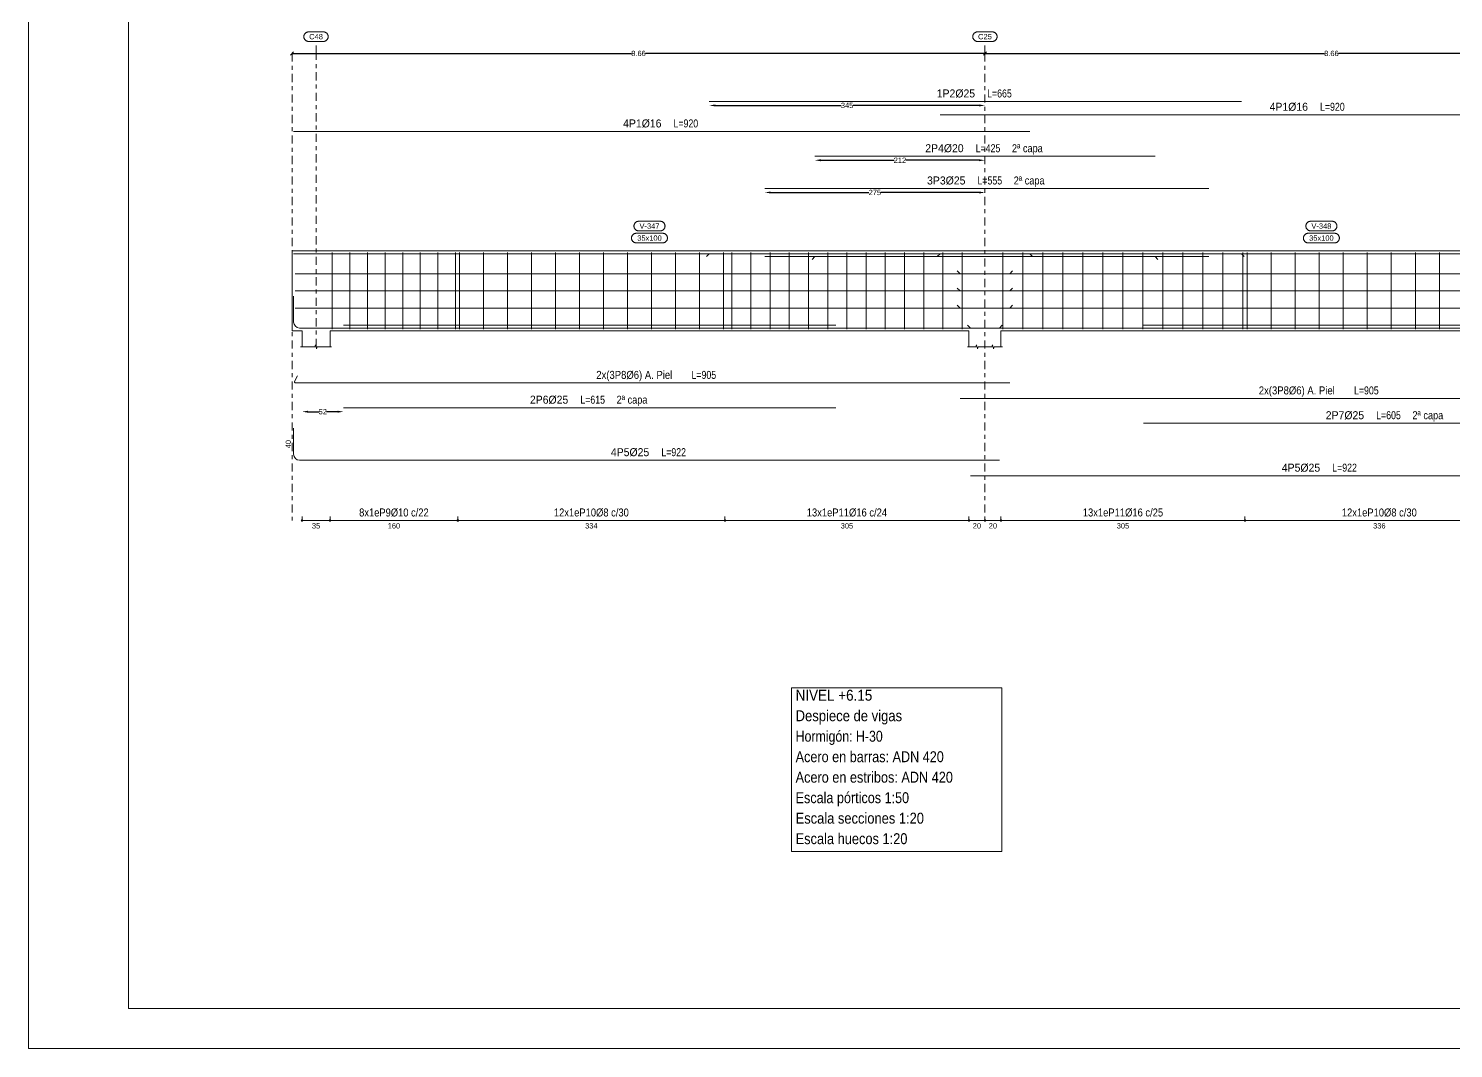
# Model space of a CAD drawing. Header units: millimetres. Extents: x 3 to 479, y -191 to 120.
# Drawn here: x 169.14 to 204.76, y -31.85 to -6.35 of the extents above; entities that cross this region are included whole.
import ezdxf
from ezdxf.enums import TextEntityAlignment as Align

# ---------------------------------------------------------------- set-up
doc = ezdxf.new("R2010")
doc.units = ezdxf.units.MM
doc.linetypes.add('CYPE_RAYAPUNTO', pattern=[0.4125, 0.2025, -0.105, 0, -0.105])
for name, color, linetype, lineweight in [('ALZ_ARM_LONG_ARM_TEXTOS', 3, 'Continuous', 9), ('ALZ_ARM_LONG_TXT_IND_CAPA_ARM_LONG', 3, 'Continuous', 9), ('ALZ_ARM_LONG_TXT_LONG', 3, 'Continuous', 9), ('ALZ_ARM_TRANS_TXT_EST', 3, 'Continuous', 9), ('ALZ_CONT_NUDOS', 122, 'Continuous', 9), ('ALZ_CONT_VIG_HORMIGON', 2, 'Continuous', 9), ('ALZ_COT_COT_ANCLAJES', 3, 'Continuous', 0), ('ALZ_COT_COT_ARM', 3, 'Continuous', 0), ('ALZ_COT_COT_EST', 3, 'Continuous', 0), ('ALZ_COT_COT_LIN_APOYOS', 2, 'CYPE_RAYAPUNTO', 0), ('ALZ_COT_LONGITUD_PROYECTADA', 122, 'Continuous', 0), ('ALZ_COT_TEXTOS_ESTRIBOS', 122, 'Continuous', 0), ('ALZ_REF_COT_LIN_AUX_COTA', 2, 'CYPE_RAYAPUNTO', 9), ('ALZ_REF_REF_NOMBRE', 3, 'Continuous', 9), ('ALZ_REF_REF_REFERENCIA', 3, 'Continuous', 9), ('ALZ_REF_TEXTO_REF_NOMBRE', 3, 'Continuous', 9), ('ALZ_REF_TEXTO_REF_REFERENCIA', 3, 'Continuous', 9), ('ARM_LONGITUDINAL_Ø16', 212, 'Continuous', 9), ('ARM_LONGITUDINAL_Ø20', 30, 'Continuous', 9), ('ARM_LONGITUDINAL_Ø25', 20, 'Continuous', 9), ('ARM_LONGITUDINAL_Ø6', 151, 'Continuous', 9), ('ARM_TRANSVERSAL_Ø10', 103, 'Continuous', 9), ('ARM_TRANSVERSAL_Ø16', 212, 'Continuous', 9), ('ARM_TRANSVERSAL_Ø8', 32, 'Continuous', 9), ('RECUAD_LIMITES', 2, 'Continuous', 0), ('RECUAD_MARCO', 1, 'Continuous', 20), ('TAB_COM_LINEAS', 1, 'Continuous', 9), ('TAB_COM_TEXTOS', 1, 'Continuous', 9)]:
    doc.layers.add(name, color=color, linetype=linetype, lineweight=lineweight)
doc.styles.add('CYPETXT_0.2_romans', font='arial.ttf', dxfattribs={"height": 0.133333})
doc.styles.add('CYPETXT_romans', font='arial.ttf', dxfattribs={"height": 0.2})
doc.dimstyles.new('cype_arrow', dxfattribs={"dimtxt": 0.18, "dimasz": 0.15, "dimexe": 0.05, "dimexo": 0.05, "dimgap": 0, "dimtad": 0, "dimdec": 4, "dimzin": 0, "dimdsep": 46, "dimtxsty": 'CYPETXT_0.2_romans', "dimcen": 0.09, "dimadec": 0, "dimazin": 0, "dimtfac": 1, "dimtdec": 4, "dimtofl": 0, "dimtmove": 2, "dimatfit": 3, "dimfxl": 1, "dimtolj": 1, "dimtzin": 0, "dimarcsym": 0})
doc.dimstyles.new('cype_oblique', dxfattribs={"dimtxt": 0.18, "dimasz": 0.18, "dimexe": 0.05, "dimexo": 0.05, "dimgap": 0, "dimtad": 0, "dimdec": 4, "dimzin": 0, "dimdsep": 46, "dimtxsty": 'CYPETXT_0.2_romans', "dimblk": 'OBLIQUE', "dimtsz": 0.04, "dimcen": 0.09, "dimadec": 0, "dimazin": 0, "dimtfac": 1, "dimtdec": 4, "dimtofl": 0, "dimtmove": 2, "dimatfit": 3, "dimfxl": 1, "dimtolj": 1, "dimtzin": 0, "dimarcsym": 0})

# ---------------------------------------------------------------- blocks, each defined once
blk = doc.blocks.new('*D978')
at = {"layer": 'ALZ_COT_LONGITUD_PROYECTADA', "color": 0, "lineweight": -2, "transparency": 16777216}
for p, q in [((175.685, -7.013), (175.765, -6.933)), ((175.725, -6.973), (184.211, -6.973)), ((193.045, -6.973), (184.558, -6.973)), ((193.005, -7.013), (193.085, -6.933))]:
    blk.add_line(p, q, dxfattribs=at)
at = {"layer": 'Defpoints', "color": 0, "transparency": 16777216}
for p in [(175.725, -6.973), (175.725, -6.973), (193.045, -6.973)]:
    blk.add_point(p, dxfattribs=at)
at = {"layer": 'ALZ_COT_LONGITUD_PROYECTADA', "color": 0, "transparency": 16777216, "insert": (184.385, -6.973), "char_height": 0.1333, "attachment_point": 5, "style": 'CYPETXT_0.2_romans'}
blk.add_mtext('\\A1;8.66', dxfattribs=at)
blk = doc.blocks.new('_OBLIQUE')
at = {"color": 0, "linetype": 'ByBlock', "lineweight": -2}
blk.add_line((-0.5, -0.5), (0.5, 0.5), dxfattribs=at)
blk = doc.blocks.new('*D979')
at = {"layer": 'ALZ_COT_LONGITUD_PROYECTADA', "color": 0, "lineweight": -2, "transparency": 16777216}
for p, q in [((193.005, -7.013), (193.085, -6.933)), ((193.045, -6.973), (201.531, -6.973)), ((210.365, -6.973), (201.878, -6.973)), ((210.325, -7.013), (210.405, -6.933))]:
    blk.add_line(p, q, dxfattribs=at)
at = {"layer": 'Defpoints', "color": 0, "transparency": 16777216}
for p in [(193.045, -6.973), (193.045, -6.973), (210.365, -6.973)]:
    blk.add_point(p, dxfattribs=at)
at = {"layer": 'ALZ_COT_LONGITUD_PROYECTADA', "color": 0, "transparency": 16777216, "insert": (201.705, -6.973), "char_height": 0.1333, "attachment_point": 5, "style": 'CYPETXT_0.2_romans'}
blk.add_mtext('\\A1;8.66', dxfattribs=at)
blk = doc.blocks.new('*D980')
at = {"layer": 'ALZ_COT_COT_ARM', "color": 0, "lineweight": -2, "transparency": 16777216}
for p, q in [((186.304, -8.273), (189.451, -8.273)), ((192.895, -8.273), (189.747, -8.273))]:
    blk.add_line(p, q, dxfattribs=at)
at = {"layer": 'ALZ_COT_COT_ARM', "color": 0, "transparency": 16777216}
for points in [[(186.304, -8.248), (186.304, -8.298), (186.154, -8.273)], [(192.895, -8.248), (192.895, -8.298), (193.045, -8.273)]]:
    blk.add_solid(points, dxfattribs=at)
at = {"layer": 'Defpoints', "color": 0, "transparency": 16777216}
for p in [(186.154, -8.273), (193.045, -8.273), (193.045, -8.273)]:
    blk.add_point(p, dxfattribs=at)
at = {"layer": 'ALZ_COT_COT_ARM', "color": 0, "transparency": 16777216, "insert": (189.599, -8.273), "char_height": 0.1333, "attachment_point": 5, "style": 'CYPETXT_0.2_romans'}
blk.add_mtext('\\A1;345', dxfattribs=at)
blk = doc.blocks.new('*D981')
at = {"layer": 'ALZ_COT_COT_ARM', "color": 0, "lineweight": -2, "transparency": 16777216}
for p, q in [((187.691, -10.449), (190.144, -10.449)), ((192.895, -10.449), (190.442, -10.449))]:
    blk.add_line(p, q, dxfattribs=at)
at = {"layer": 'ALZ_COT_COT_ARM', "color": 0, "transparency": 16777216}
for points in [[(187.691, -10.424), (187.691, -10.474), (187.541, -10.449)], [(192.895, -10.424), (192.895, -10.474), (193.045, -10.449)]]:
    blk.add_solid(points, dxfattribs=at)
at = {"layer": 'Defpoints', "color": 0, "transparency": 16777216}
for p in [(187.541, -10.449), (193.045, -10.449), (193.045, -10.449)]:
    blk.add_point(p, dxfattribs=at)
at = {"layer": 'ALZ_COT_COT_ARM', "color": 0, "transparency": 16777216, "insert": (190.293, -10.449), "char_height": 0.1333, "attachment_point": 5, "style": 'CYPETXT_0.2_romans'}
blk.add_mtext('\\A1;275', dxfattribs=at)
blk = doc.blocks.new('*D982')
at = {"layer": 'ALZ_COT_COT_ARM', "color": 0, "lineweight": -2, "transparency": 16777216}
for p, q in [((188.946, -9.643), (190.773, -9.643)), ((192.895, -9.643), (191.068, -9.643))]:
    blk.add_line(p, q, dxfattribs=at)
at = {"layer": 'ALZ_COT_COT_ARM', "color": 0, "transparency": 16777216}
for points in [[(188.946, -9.618), (188.946, -9.668), (188.796, -9.643)], [(192.895, -9.618), (192.895, -9.668), (193.045, -9.643)]]:
    blk.add_solid(points, dxfattribs=at)
at = {"layer": 'Defpoints', "color": 0, "transparency": 16777216}
for p in [(188.796, -9.643), (193.045, -9.643), (193.045, -9.643)]:
    blk.add_point(p, dxfattribs=at)
at = {"layer": 'ALZ_COT_COT_ARM', "color": 0, "transparency": 16777216, "insert": (190.92, -9.643), "char_height": 0.1333, "attachment_point": 5, "style": 'CYPETXT_0.2_romans'}
blk.add_mtext('\\A1;212', dxfattribs=at)
blk = doc.blocks.new('*D983')
at = {"layer": 'ALZ_COT_COT_ARM', "color": 0, "lineweight": -2, "transparency": 16777216}
for p, q in [((176.125, -15.929), (176.399, -15.929)), ((176.864, -15.929), (176.589, -15.929))]:
    blk.add_line(p, q, dxfattribs=at)
at = {"layer": 'ALZ_COT_COT_ARM', "color": 0, "transparency": 16777216}
for points in [[(176.125, -15.904), (176.125, -15.954), (175.975, -15.929)], [(176.864, -15.904), (176.864, -15.954), (177.014, -15.929)]]:
    blk.add_solid(points, dxfattribs=at)
at = {"layer": 'Defpoints', "color": 0, "transparency": 16777216}
for p in [(175.975, -15.929), (177.014, -15.929), (177.014, -15.929)]:
    blk.add_point(p, dxfattribs=at)
at = {"layer": 'ALZ_COT_COT_ARM', "color": 0, "transparency": 16777216, "insert": (176.494, -15.929), "char_height": 0.1333, "attachment_point": 5, "style": 'CYPETXT_0.2_romans'}
blk.add_mtext('\\A1;52', dxfattribs=at)

msp = doc.modelspace()

# ---------------------------------------------------------------- linework, layer by layer
at = {"layer": 'ALZ_CONT_NUDOS'}
for p, q in [((175.97451, -13.90867), (175.97451, -14.30867)), ((176.67451, -13.90867), (176.67451, -14.30867)), ((192.64451, -13.90867), (192.64451, -14.30867)), ((193.44451, -13.90867), (193.44451, -14.30867))]:
    msp.add_line(p, q, dxfattribs=at)
for points in [[(176.67451, -11.90867), (175.97451, -11.90867), (175.72451, -11.90867), (175.72451, -13.90867), (175.97451, -13.90867)], [(192.64451, -11.90867), (193.44451, -11.90867)], [(175.93451, -14.30867), (176.29451, -14.30867), (176.30951, -14.25867), (176.33951, -14.35867), (176.35451, -14.30867), (176.71451, -14.30867)], [(192.60451, -14.30867), (192.81451, -14.30867), (192.82951, -14.25867), (192.85951, -14.35867), (192.87451, -14.30867), (193.08451, -14.30867)], [(193.00451, -14.30867), (193.21451, -14.30867), (193.22951, -14.25867), (193.25951, -14.35867), (193.27451, -14.30867), (193.48451, -14.30867)]]:
    msp.add_lwpolyline(points, dxfattribs=at)
at = {"layer": 'ALZ_CONT_VIG_HORMIGON'}
for p, q in [((176.67451, -11.90867), (192.64451, -11.90867)), ((193.44451, -11.90867), (209.46451, -11.90867)), ((176.67451, -13.90867), (192.64451, -13.90867)), ((193.44451, -13.90867), (209.46451, -13.90867))]:
    msp.add_line(p, q, dxfattribs=at)
at = {"layer": 'ALZ_COT_COT_EST'}
for p, q in [((175.97451, -18.64837), (175.97451, -18.54837)), ((176.67451, -18.64837), (176.67451, -18.54837)), ((179.86851, -18.64837), (179.86851, -18.54837)), ((186.54451, -18.64837), (186.54451, -18.54837)), ((192.64451, -18.64837), (192.64451, -18.54837)), ((193.04451, -18.64837), (193.04451, -18.54837)), ((193.44451, -18.64837), (193.44451, -18.54837)), ((199.54451, -18.64837), (199.54451, -18.54837))]:
    msp.add_line(p, q, dxfattribs=at)
for points in [[(175.97451, -18.64837), (176.67451, -18.64837), (176.67451, -18.54837)], [(176.67451, -18.64837), (179.86851, -18.64837), (179.86851, -18.54837)], [(179.86851, -18.64837), (186.54451, -18.64837), (186.54451, -18.54837)], [(186.54451, -18.64837), (192.64451, -18.64837), (192.64451, -18.54837)], [(192.64451, -18.64837), (193.04451, -18.64837), (193.04451, -18.54837)], [(193.04451, -18.64837), (193.44451, -18.64837), (193.44451, -18.54837)], [(193.44451, -18.64837), (199.54451, -18.64837), (199.54451, -18.54837)], [(199.54451, -18.64837), (206.26051, -18.64837), (206.26051, -18.54837)]]:
    msp.add_lwpolyline(points, dxfattribs=at)
for centre in [(175.97451, -18.64837), (176.67451, -18.64837), (176.67451, -18.64837), (179.86851, -18.64837), (179.86851, -18.64837), (186.54451, -18.64837), (186.54451, -18.64837), (192.64451, -18.64837), (192.64451, -18.64837), (193.04451, -18.64837), (193.04451, -18.64837), (193.44451, -18.64837), (193.44451, -18.64837), (199.54451, -18.64837), (199.54451, -18.64837)]:
    msp.add_circle(centre, 0.02, dxfattribs=at)
at = {"layer": 'ALZ_COT_COT_LIN_APOYOS'}
for p, q in [((175.72451, -6.97302), (175.72451, -18.64837)), ((193.04451, -6.97302), (193.04451, -18.64837))]:
    msp.add_line(p, q, dxfattribs=at)
at = {"layer": 'ALZ_REF_COT_LIN_AUX_COTA'}
for p, q in [((176.32451, -6.97302), (176.32451, -6.67302)), ((193.04451, -6.97302), (193.04451, -6.67302)), ((176.32451, -14.30867), (176.32451, -6.97302))]:
    msp.add_line(p, q, dxfattribs=at)
at = {"layer": 'ALZ_REF_REF_NOMBRE'}
for points in [[(184.92751, -11.16867), (184.93552, -11.16894), (184.9435, -11.16974), (184.95141, -11.17108), (184.95921, -11.17294), (184.96687, -11.17531), (184.97435, -11.17819), (184.98163, -11.18157), (184.98866, -11.18542), (184.99542, -11.18974), (185.00188, -11.1945), (185.008, -11.19967), (185.01376, -11.20525), (185.01914, -11.2112), (185.02411, -11.21749), (185.02865, -11.2241), (185.03274, -11.231), (185.03636, -11.23816), (185.03949, -11.24554), (185.04212, -11.25312), (185.04424, -11.26085), (185.04583, -11.26871), (185.0469, -11.27666), (185.04744, -11.28466), (185.04744, -11.29268), (185.0469, -11.30068), (185.04583, -11.30863), (185.04424, -11.31649), (185.04212, -11.32423), (185.03949, -11.3318), (185.03636, -11.33919), (185.03274, -11.34634), (185.02865, -11.35324), (185.02411, -11.35985), (185.01914, -11.36615), (185.01376, -11.3721), (185.008, -11.37767), (185.00188, -11.38285), (184.99542, -11.38761), (184.98866, -11.39192), (184.98163, -11.39578), (184.97435, -11.39915), (184.96687, -11.40203), (184.95921, -11.40441), (184.95141, -11.40627), (184.9435, -11.4076), (184.93552, -11.4084), (184.92751, -11.40867), (184.39151, -11.40867), (184.38349, -11.4084), (184.37551, -11.4076), (184.3676, -11.40627), (184.3598, -11.40441), (184.35214, -11.40203), (184.34466, -11.39915), (184.33738, -11.39578), (184.33035, -11.39192), (184.32359, -11.38761), (184.31714, -11.38285), (184.31101, -11.37767), (184.30525, -11.3721), (184.29987, -11.36615), (184.2949, -11.35985), (184.29036, -11.35324), (184.28627, -11.34634), (184.28265, -11.33919), (184.27952, -11.3318), (184.27689, -11.32423), (184.27477, -11.31649), (184.27318, -11.30863), (184.27211, -11.30068), (184.27157, -11.29268), (184.27157, -11.28466), (184.27211, -11.27666), (184.27318, -11.26871), (184.27477, -11.26085), (184.27689, -11.25312), (184.27952, -11.24554), (184.28265, -11.23816), (184.28627, -11.231), (184.29036, -11.2241), (184.2949, -11.21749), (184.29987, -11.2112), (184.30525, -11.20525), (184.31101, -11.19967), (184.31714, -11.1945), (184.32359, -11.18974), (184.33035, -11.18542), (184.33738, -11.18157), (184.34466, -11.17819), (184.35214, -11.17531), (184.3598, -11.17294), (184.3676, -11.17108), (184.37551, -11.16974), (184.38349, -11.16894), (184.39151, -11.16867), (184.92751, -11.16867)], [(201.72251, -11.16867), (201.73052, -11.16894), (201.7385, -11.16974), (201.74641, -11.17108), (201.75421, -11.17294), (201.76187, -11.17531), (201.76935, -11.17819), (201.77663, -11.18157), (201.78366, -11.18542), (201.79042, -11.18974), (201.79688, -11.1945), (201.803, -11.19967), (201.80876, -11.20525), (201.81414, -11.2112), (201.81911, -11.21749), (201.82365, -11.2241), (201.82774, -11.231), (201.83136, -11.23816), (201.83449, -11.24554), (201.83712, -11.25312), (201.83924, -11.26085), (201.84083, -11.26871), (201.8419, -11.27666), (201.84244, -11.28466), (201.84244, -11.29268), (201.8419, -11.30068), (201.84083, -11.30863), (201.83924, -11.31649), (201.83712, -11.32423), (201.83449, -11.3318), (201.83136, -11.33919), (201.82774, -11.34634), (201.82365, -11.35324), (201.81911, -11.35985), (201.81414, -11.36615), (201.80876, -11.3721), (201.803, -11.37767), (201.79688, -11.38285), (201.79042, -11.38761), (201.78366, -11.39192), (201.77663, -11.39578), (201.76935, -11.39915), (201.76187, -11.40203), (201.75421, -11.40441), (201.74641, -11.40627), (201.7385, -11.4076), (201.73052, -11.4084), (201.72251, -11.40867), (201.18651, -11.40867), (201.17849, -11.4084), (201.17051, -11.4076), (201.1626, -11.40627), (201.1548, -11.40441), (201.14714, -11.40203), (201.13966, -11.39915), (201.13238, -11.39578), (201.12535, -11.39192), (201.11859, -11.38761), (201.11214, -11.38285), (201.10601, -11.37767), (201.10025, -11.3721), (201.09487, -11.36615), (201.0899, -11.35985), (201.08536, -11.35324), (201.08127, -11.34634), (201.07765, -11.33919), (201.07452, -11.3318), (201.07189, -11.32423), (201.06977, -11.31649), (201.06818, -11.30863), (201.06711, -11.30068), (201.06657, -11.29268), (201.06657, -11.28466), (201.06711, -11.27666), (201.06818, -11.26871), (201.06977, -11.26085), (201.07189, -11.25312), (201.07452, -11.24554), (201.07765, -11.23816), (201.08127, -11.231), (201.08536, -11.2241), (201.0899, -11.21749), (201.09487, -11.2112), (201.10025, -11.20525), (201.10601, -11.19967), (201.11214, -11.1945), (201.11859, -11.18974), (201.12535, -11.18542), (201.13238, -11.18157), (201.13966, -11.17819), (201.14714, -11.17531), (201.1548, -11.17294), (201.1626, -11.17108), (201.17051, -11.16974), (201.17849, -11.16894), (201.18651, -11.16867), (201.72251, -11.16867)], [(184.98851, -11.46867), (184.99652, -11.46894), (185.0045, -11.46974), (185.01241, -11.47108), (185.02021, -11.47294), (185.02787, -11.47531), (185.03535, -11.47819), (185.04263, -11.48157), (185.04966, -11.48542), (185.05642, -11.48974), (185.06288, -11.4945), (185.069, -11.49967), (185.07476, -11.50525), (185.08014, -11.5112), (185.08511, -11.51749), (185.08965, -11.5241), (185.09374, -11.531), (185.09736, -11.53816), (185.10049, -11.54554), (185.10312, -11.55312), (185.10524, -11.56085), (185.10683, -11.56871), (185.1079, -11.57666), (185.10844, -11.58466), (185.10844, -11.59268), (185.1079, -11.60068), (185.10683, -11.60863), (185.10524, -11.61649), (185.10312, -11.62423), (185.10049, -11.6318), (185.09736, -11.63919), (185.09374, -11.64634), (185.08965, -11.65324), (185.08511, -11.65985), (185.08014, -11.66615), (185.07476, -11.6721), (185.069, -11.67767), (185.06288, -11.68285), (185.05642, -11.68761), (185.04966, -11.69192), (185.04263, -11.69578), (185.03535, -11.69915), (185.02787, -11.70203), (185.02021, -11.70441), (185.01241, -11.70627), (185.0045, -11.7076), (184.99652, -11.7084), (184.98851, -11.70867), (184.33051, -11.70867), (184.32249, -11.7084), (184.31451, -11.7076), (184.3066, -11.70627), (184.2988, -11.70441), (184.29114, -11.70203), (184.28366, -11.69915), (184.27638, -11.69578), (184.26935, -11.69192), (184.26259, -11.68761), (184.25614, -11.68285), (184.25001, -11.67767), (184.24425, -11.6721), (184.23887, -11.66615), (184.2339, -11.65985), (184.22936, -11.65324), (184.22527, -11.64634), (184.22165, -11.63919), (184.21852, -11.6318), (184.21589, -11.62423), (184.21377, -11.61649), (184.21218, -11.60863), (184.21111, -11.60068), (184.21057, -11.59268), (184.21057, -11.58466), (184.21111, -11.57666), (184.21218, -11.56871), (184.21377, -11.56085), (184.21589, -11.55312), (184.21852, -11.54554), (184.22165, -11.53816), (184.22527, -11.531), (184.22936, -11.5241), (184.2339, -11.51749), (184.23887, -11.5112), (184.24425, -11.50525), (184.25001, -11.49967), (184.25614, -11.4945), (184.26259, -11.48974), (184.26935, -11.48542), (184.27638, -11.48157), (184.28366, -11.47819), (184.29114, -11.47531), (184.2988, -11.47294), (184.3066, -11.47108), (184.31451, -11.46974), (184.32249, -11.46894), (184.33051, -11.46867), (184.98851, -11.46867)], [(201.78351, -11.46867), (201.79152, -11.46894), (201.7995, -11.46974), (201.80741, -11.47108), (201.81521, -11.47294), (201.82287, -11.47531), (201.83035, -11.47819), (201.83763, -11.48157), (201.84466, -11.48542), (201.85142, -11.48974), (201.85788, -11.4945), (201.864, -11.49967), (201.86976, -11.50525), (201.87514, -11.5112), (201.88011, -11.51749), (201.88465, -11.5241), (201.88874, -11.531), (201.89236, -11.53816), (201.89549, -11.54554), (201.89812, -11.55312), (201.90024, -11.56085), (201.90183, -11.56871), (201.9029, -11.57666), (201.90344, -11.58466), (201.90344, -11.59268), (201.9029, -11.60068), (201.90183, -11.60863), (201.90024, -11.61649), (201.89812, -11.62423), (201.89549, -11.6318), (201.89236, -11.63919), (201.88874, -11.64634), (201.88465, -11.65324), (201.88011, -11.65985), (201.87514, -11.66615), (201.86976, -11.6721), (201.864, -11.67767), (201.85788, -11.68285), (201.85142, -11.68761), (201.84466, -11.69192), (201.83763, -11.69578), (201.83035, -11.69915), (201.82287, -11.70203), (201.81521, -11.70441), (201.80741, -11.70627), (201.7995, -11.7076), (201.79152, -11.7084), (201.78351, -11.70867), (201.12551, -11.70867), (201.11749, -11.7084), (201.10951, -11.7076), (201.1016, -11.70627), (201.0938, -11.70441), (201.08614, -11.70203), (201.07866, -11.69915), (201.07138, -11.69578), (201.06435, -11.69192), (201.05759, -11.68761), (201.05114, -11.68285), (201.04501, -11.67767), (201.03925, -11.6721), (201.03387, -11.66615), (201.0289, -11.65985), (201.02436, -11.65324), (201.02027, -11.64634), (201.01665, -11.63919), (201.01352, -11.6318), (201.01089, -11.62423), (201.00877, -11.61649), (201.00718, -11.60863), (201.00611, -11.60068), (201.00557, -11.59268), (201.00557, -11.58466), (201.00611, -11.57666), (201.00718, -11.56871), (201.00877, -11.56085), (201.01089, -11.55312), (201.01352, -11.54554), (201.01665, -11.53816), (201.02027, -11.531), (201.02436, -11.5241), (201.0289, -11.51749), (201.03387, -11.5112), (201.03925, -11.50525), (201.04501, -11.49967), (201.05114, -11.4945), (201.05759, -11.48974), (201.06435, -11.48542), (201.07138, -11.48157), (201.07866, -11.47819), (201.08614, -11.47531), (201.0938, -11.47294), (201.1016, -11.47108), (201.10951, -11.46974), (201.11749, -11.46894), (201.12551, -11.46867), (201.78351, -11.46867)]]:
    msp.add_lwpolyline(points, close=True, dxfattribs=at)
at = {"layer": 'ALZ_REF_REF_REFERENCIA'}
for points in [[(176.50851, -6.43302), (176.51652, -6.43329), (176.5245, -6.43409), (176.53241, -6.43542), (176.54021, -6.43728), (176.54787, -6.43966), (176.55535, -6.44254), (176.56263, -6.44592), (176.56966, -6.44977), (176.57642, -6.45408), (176.58288, -6.45884), (176.589, -6.46402), (176.59476, -6.46959), (176.60014, -6.47554), (176.60511, -6.48184), (176.60965, -6.48845), (176.61374, -6.49535), (176.61736, -6.50251), (176.62049, -6.50989), (176.62312, -6.51746), (176.62524, -6.5252), (176.62683, -6.53306), (176.6279, -6.54101), (176.62844, -6.54901), (176.62844, -6.55703), (176.6279, -6.56503), (176.62683, -6.57298), (176.62524, -6.58084), (176.62312, -6.58857), (176.62049, -6.59615), (176.61736, -6.60353), (176.61374, -6.61069), (176.60965, -6.61759), (176.60511, -6.6242), (176.60014, -6.63049), (176.59476, -6.63644), (176.589, -6.64202), (176.58288, -6.64719), (176.57642, -6.65195), (176.56966, -6.65627), (176.56263, -6.66012), (176.55535, -6.6635), (176.54787, -6.66638), (176.54021, -6.66875), (176.53241, -6.67061), (176.5245, -6.67195), (176.51652, -6.67275), (176.50851, -6.67302), (176.14051, -6.67302), (176.13249, -6.67275), (176.12451, -6.67195), (176.1166, -6.67061), (176.1088, -6.66875), (176.10114, -6.66638), (176.09366, -6.6635), (176.08638, -6.66012), (176.07935, -6.65627), (176.07259, -6.65195), (176.06614, -6.64719), (176.06001, -6.64202), (176.05425, -6.63644), (176.04887, -6.63049), (176.0439, -6.6242), (176.03936, -6.61759), (176.03527, -6.61069), (176.03165, -6.60353), (176.02852, -6.59615), (176.02589, -6.58857), (176.02377, -6.58084), (176.02218, -6.57298), (176.02111, -6.56503), (176.02057, -6.55703), (176.02057, -6.54901), (176.02111, -6.54101), (176.02218, -6.53306), (176.02377, -6.5252), (176.02589, -6.51746), (176.02852, -6.50989), (176.03165, -6.50251), (176.03527, -6.49535), (176.03936, -6.48845), (176.0439, -6.48184), (176.04887, -6.47554), (176.05425, -6.46959), (176.06001, -6.46402), (176.06614, -6.45884), (176.07259, -6.45408), (176.07935, -6.44977), (176.08638, -6.44592), (176.09366, -6.44254), (176.10114, -6.43966), (176.1088, -6.43728), (176.1166, -6.43542), (176.12451, -6.43409), (176.13249, -6.43329), (176.14051, -6.43302), (176.50851, -6.43302)], [(193.22851, -6.43302), (193.23652, -6.43329), (193.2445, -6.43409), (193.25241, -6.43542), (193.26021, -6.43728), (193.26787, -6.43966), (193.27535, -6.44254), (193.28263, -6.44592), (193.28966, -6.44977), (193.29642, -6.45408), (193.30288, -6.45884), (193.309, -6.46402), (193.31476, -6.46959), (193.32014, -6.47554), (193.32511, -6.48184), (193.32965, -6.48845), (193.33374, -6.49535), (193.33736, -6.50251), (193.34049, -6.50989), (193.34312, -6.51746), (193.34524, -6.5252), (193.34683, -6.53306), (193.3479, -6.54101), (193.34844, -6.54901), (193.34844, -6.55703), (193.3479, -6.56503), (193.34683, -6.57298), (193.34524, -6.58084), (193.34312, -6.58857), (193.34049, -6.59615), (193.33736, -6.60353), (193.33374, -6.61069), (193.32965, -6.61759), (193.32511, -6.6242), (193.32014, -6.63049), (193.31476, -6.63644), (193.309, -6.64202), (193.30288, -6.64719), (193.29642, -6.65195), (193.28966, -6.65627), (193.28263, -6.66012), (193.27535, -6.6635), (193.26787, -6.66638), (193.26021, -6.66875), (193.25241, -6.67061), (193.2445, -6.67195), (193.23652, -6.67275), (193.22851, -6.67302), (192.86051, -6.67302), (192.85249, -6.67275), (192.84451, -6.67195), (192.8366, -6.67061), (192.8288, -6.66875), (192.82114, -6.66638), (192.81366, -6.6635), (192.80638, -6.66012), (192.79935, -6.65627), (192.79259, -6.65195), (192.78614, -6.64719), (192.78001, -6.64202), (192.77425, -6.63644), (192.76887, -6.63049), (192.7639, -6.6242), (192.75936, -6.61759), (192.75527, -6.61069), (192.75165, -6.60353), (192.74852, -6.59615), (192.74589, -6.58857), (192.74377, -6.58084), (192.74218, -6.57298), (192.74111, -6.56503), (192.74057, -6.55703), (192.74057, -6.54901), (192.74111, -6.54101), (192.74218, -6.53306), (192.74377, -6.5252), (192.74589, -6.51746), (192.74852, -6.50989), (192.75165, -6.50251), (192.75527, -6.49535), (192.75936, -6.48845), (192.7639, -6.48184), (192.76887, -6.47554), (192.77425, -6.46959), (192.78001, -6.46402), (192.78614, -6.45884), (192.79259, -6.45408), (192.79935, -6.44977), (192.80638, -6.44592), (192.81366, -6.44254), (192.82114, -6.43966), (192.8288, -6.43728), (192.8366, -6.43542), (192.84451, -6.43409), (192.85249, -6.43329), (192.86051, -6.43302), (193.22851, -6.43302)]]:
    msp.add_lwpolyline(points, close=True, dxfattribs=at)
at = {"layer": 'ARM_LONGITUDINAL_Ø16'}
for p, q in [((191.92451, -11.98067), (191.85379, -12.05138)), ((194.16451, -11.98067), (194.23522, -12.05138))]:
    msp.add_line(p, q, dxfattribs=at)
for points in [[(210.32451, -8.50585), (191.92451, -8.50585)], [(175.76451, -8.9227), (194.16451, -8.9227)], [(175.76451, -11.98067), (194.16451, -11.98067)], [(210.32451, -11.98067), (191.92451, -11.98067)]]:
    msp.add_lwpolyline(points, dxfattribs=at)
at = {"layer": 'ARM_LONGITUDINAL_Ø20'}
for p, q in [((188.79603, -12.05001), (188.72532, -12.12072)), ((197.29603, -12.05001), (197.36674, -12.12072))]:
    msp.add_line(p, q, dxfattribs=at)
for points in [[(188.79603, -9.54269), (197.29603, -9.54269)], [(188.79603, -12.05001), (197.29603, -12.05001)]]:
    msp.add_lwpolyline(points, dxfattribs=at)
at = {"layer": 'ARM_LONGITUDINAL_Ø25'}
for p, q in [((186.1537, -11.98067), (186.08299, -12.05138)), ((199.4537, -11.98067), (199.52441, -12.05138)), ((192.68451, -13.83667), (192.61066, -13.76924)), ((193.40451, -13.83667), (193.47835, -13.76924))]:
    msp.add_line(p, q, dxfattribs=at)
for points in [[(186.1537, -8.17302), (199.4537, -8.17302)], [(187.54069, -10.34867), (198.64069, -10.34867)], [(186.1537, -11.98067), (199.4537, -11.98067)], [(187.54069, -12.05001), (198.64069, -12.05001)], [(175.76451, -13.03667), (175.76451, -13.68667), (175.77592, -13.74408), (175.80844, -13.79274), (175.8571, -13.82525), (175.91451, -13.83667), (193.40451, -13.83667)], [(210.32451, -13.03667), (210.32451, -13.68667), (210.31309, -13.74408), (210.28057, -13.79274), (210.23191, -13.82525), (210.17451, -13.83667), (192.68451, -13.83667)], [(177.01379, -13.76734), (189.31379, -13.76734)], [(197.00622, -13.76734), (209.10622, -13.76734)], [(177.01379, -15.82868), (189.31379, -15.82868)], [(175.76451, -16.34066), (175.76451, -16.99066), (175.77592, -17.04806), (175.80844, -17.09673), (175.8571, -17.12924), (175.91451, -17.14066), (193.40451, -17.14066)], [(197.00622, -16.21682), (209.10622, -16.21682)], [(210.32451, -16.72837), (210.32451, -17.37837), (210.31309, -17.43578), (210.28057, -17.48444), (210.23191, -17.51696), (210.17451, -17.52837), (192.68451, -17.52837)]]:
    msp.add_lwpolyline(points, dxfattribs=at)
at = {"layer": 'ARM_LONGITUDINAL_Ø6'}
for p, q in [((192.42451, -12.47934), (192.35379, -12.40863)), ((193.66451, -12.47934), (193.73522, -12.40863)), ((192.42451, -12.90867), (192.35379, -12.83796)), ((193.66451, -12.90867), (193.73522, -12.83796)), ((192.42451, -13.33801), (192.35379, -13.2673)), ((193.66451, -13.33801), (193.73522, -13.2673))]:
    msp.add_line(p, q, dxfattribs=at)
for points in [[(175.80607, -12.47934), (193.66451, -12.47934)], [(192.42451, -12.47934), (210.28294, -12.47934)], [(175.80607, -12.90867), (193.66451, -12.90867)], [(192.42451, -12.90867), (210.28294, -12.90867)], [(175.80607, -13.33801), (193.66451, -13.33801)], [(192.42451, -13.33801), (210.28294, -13.33801)], [(175.86451, -15.03546), (175.78529, -15.17267), (175.7878, -15.18688), (175.79502, -15.19939), (175.80607, -15.20867), (193.66451, -15.20867)], [(192.42451, -15.59681), (210.28294, -15.59681), (210.294, -15.58753), (210.30121, -15.57503), (210.30372, -15.56081), (210.22451, -15.4236)]]:
    msp.add_lwpolyline(points, dxfattribs=at)
at = {"layer": 'ARM_TRANSVERSAL_Ø10'}
for p, q in [((176.73151, -11.94867), (176.73151, -13.86867)), ((177.17151, -11.94867), (177.17151, -13.86867)), ((177.61151, -11.94867), (177.61151, -13.86867)), ((178.05151, -11.94867), (178.05151, -13.86867)), ((178.49151, -11.94867), (178.49151, -13.86867)), ((178.93151, -11.94867), (178.93151, -13.86867)), ((179.37151, -11.94867), (179.37151, -13.86867)), ((179.81151, -11.94867), (179.81151, -13.86867))]:
    msp.add_line(p, q, dxfattribs=at)
at = {"layer": 'ARM_TRANSVERSAL_Ø16'}
for p, q in [((186.71451, -11.94867), (186.71451, -13.86867)), ((187.19451, -11.94867), (187.19451, -13.86867)), ((187.67451, -11.94867), (187.67451, -13.86867)), ((188.15451, -11.94867), (188.15451, -13.86867)), ((188.63451, -11.94867), (188.63451, -13.86867)), ((189.11451, -11.94867), (189.11451, -13.86867)), ((189.59451, -11.94867), (189.59451, -13.86867)), ((190.07451, -11.94867), (190.07451, -13.86867)), ((190.55451, -11.94867), (190.55451, -13.86867)), ((191.03451, -11.94867), (191.03451, -13.86867)), ((191.51451, -11.94867), (191.51451, -13.86867)), ((191.99451, -11.94867), (191.99451, -13.86867)), ((192.47451, -11.94867), (192.47451, -13.86867)), ((193.49451, -11.94867), (193.49451, -13.86867)), ((193.99451, -11.94867), (193.99451, -13.86867)), ((194.49451, -11.94867), (194.49451, -13.86867)), ((194.99451, -11.94867), (194.99451, -13.86867)), ((195.49451, -11.94867), (195.49451, -13.86867)), ((195.99451, -11.94867), (195.99451, -13.86867)), ((196.49451, -11.94867), (196.49451, -13.86867)), ((196.99451, -11.94867), (196.99451, -13.86867)), ((197.49451, -11.94867), (197.49451, -13.86867)), ((197.99451, -11.94867), (197.99451, -13.86867)), ((198.49451, -11.94867), (198.49451, -13.86867)), ((198.99451, -11.94867), (198.99451, -13.86867)), ((199.49451, -11.94867), (199.49451, -13.86867))]:
    msp.add_line(p, q, dxfattribs=at)
at = {"layer": 'ARM_TRANSVERSAL_Ø8'}
for p, q in [((179.90651, -11.94867), (179.90651, -13.86867)), ((180.50651, -11.94867), (180.50651, -13.86867)), ((181.10651, -11.94867), (181.10651, -13.86867)), ((181.70651, -11.94867), (181.70651, -13.86867)), ((182.30651, -11.94867), (182.30651, -13.86867)), ((182.90651, -11.94867), (182.90651, -13.86867)), ((183.50651, -11.94867), (183.50651, -13.86867)), ((184.10651, -11.94867), (184.10651, -13.86867)), ((184.70651, -11.94867), (184.70651, -13.86867)), ((185.30651, -11.94867), (185.30651, -13.86867)), ((185.90651, -11.94867), (185.90651, -13.86867)), ((186.50651, -11.94867), (186.50651, -13.86867)), ((199.60251, -11.94867), (199.60251, -13.86867)), ((200.20251, -11.94867), (200.20251, -13.86867)), ((200.80251, -11.94867), (200.80251, -13.86867)), ((201.40251, -11.94867), (201.40251, -13.86867)), ((202.00251, -11.94867), (202.00251, -13.86867)), ((202.60251, -11.94867), (202.60251, -13.86867)), ((203.20251, -11.94867), (203.20251, -13.86867)), ((203.80251, -11.94867), (203.80251, -13.86867)), ((204.40251, -11.94867), (204.40251, -13.86867))]:
    msp.add_line(p, q, dxfattribs=at)
at = {"layer": 'RECUAD_LIMITES'}
msp.add_lwpolyline([(169.13751, -31.84816), (228.53751, -31.84816), (228.53751, 10.15184), (169.13751, 10.15184), (169.13751, -31.84816)], close=True, dxfattribs=at)
at = {"layer": 'RECUAD_MARCO'}
msp.add_lwpolyline([(171.63751, -30.84816), (227.53751, -30.84816), (227.53751, 9.15184), (171.63751, 9.15184), (171.63751, -30.84816)], close=True, dxfattribs=at)
at = {"layer": 'TAB_COM_TEXTOS', "lineweight": 5}
for p, q in [((188.21072, -22.82919), (193.46429, -22.82919)), ((188.21072, -22.82919), (188.21072, -26.92705)), ((193.46429, -22.82919), (193.46429, -26.92705)), ((188.21072, -26.92705), (193.46429, -26.92705))]:
    msp.add_line(p, q, dxfattribs=at)

# ---------------------------------------------------------------- texts
at = {"layer": 'ALZ_ARM_LONG_ARM_TEXTOS', "style": 'CYPETXT_romans'}
for s, width, p in [('1P2%%c25', 0.935124, (192.3187, -8.07302)), ('4P1%%c16', 0.935124, (200.63951, -8.40585)), ('4P1%%c16', 0.935124, (184.47951, -8.8227)), ('2P4%%c20', 0.935124, (192.03253, -9.44269)), ('3P3%%c25', 0.935124, (192.07719, -10.24867)), ('2x(3P8%%c6) A. Piel', 0.849696, (184.27951, -15.10867)), ('2x(3P8%%c6) A. Piel', 0.849696, (200.83951, -15.49681)), ('2P6%%c25', 0.935124, (182.15029, -15.72868)), ('2P7%%c25', 0.935124, (202.04272, -16.11682)), ('4P5%%c25', 0.935124, (184.17451, -17.04066)), ('4P5%%c25', 0.935124, (200.94451, -17.42837))]:
    msp.add_text(s, height=0.2, dxfattribs=dict(at, width=width)).set_placement(p, align=Align.CENTER)
at = {"layer": 'ALZ_ARM_LONG_TXT_IND_CAPA_ARM_LONG', "style": 'CYPETXT_romans', "width": 0.816999}
for p in [(194.10453, -9.44269), (194.14919, -10.24867), (184.22229, -15.72868), (204.11472, -16.11682)]:
    msp.add_text('2ª capa', height=0.2, dxfattribs=at).set_placement(p, align=Align.CENTER)
at = {"layer": 'ALZ_ARM_LONG_TXT_LONG', "style": 'CYPETXT_romans', "width": 0.785606}
for s, p in [(' L=665', (193.3772, -8.07302)), (' L=920', (201.69801, -8.40585)), (' L=920', (185.53801, -8.8227)), (' L=425', (193.09103, -9.44269)), (' L=555', (193.13569, -10.24867)), (' L=905', (185.98751, -15.10867)), (' L=905', (202.54751, -15.49681)), (' L=615', (183.20879, -15.72868)), (' L=605', (203.10122, -16.11682)), (' L=922', (185.23301, -17.04066)), (' L=922', (202.00301, -17.42837))]:
    msp.add_text(s, height=0.2, dxfattribs=at).set_placement(p, align=Align.CENTER)
at = {"layer": 'ALZ_ARM_TRANS_TXT_EST', "style": 'CYPETXT_romans'}
for s, width, p in [('8x1eP9%%c10 c/22', 0.835132, (178.27151, -18.54837)), ('12x1eP10%%c8 c/30', 0.837616, (183.20651, -18.54837)), ('13x1eP11%%c16 c/24', 0.839789, (189.59451, -18.54837)), ('13x1eP11%%c16 c/25', 0.839789, (196.49451, -18.54837)), ('12x1eP10%%c8 c/30', 0.837616, (202.90251, -18.54837))]:
    msp.add_text(s, height=0.2, dxfattribs=dict(at, width=width)).set_placement(p, align=Align.CENTER)
at = {"layer": 'ALZ_COT_COT_ANCLAJES', "style": 'CYPETXT_romans', "width": 0.872274}
msp.add_text('40', height=0.133333, rotation=90, dxfattribs=at).set_placement((175.69784, -16.74066), align=Align.CENTER)
at = {"layer": 'ALZ_COT_TEXTOS_ESTRIBOS', "style": 'CYPETXT_romans', "width": 0.872274}
for s, p in [('35', (176.32451, -18.71504)), ('160', (178.27151, -18.71504)), ('334', (183.20651, -18.71504)), ('305', (189.59451, -18.71504)), ('20', (192.84451, -18.71504)), ('20', (193.24451, -18.71504)), ('305', (196.49451, -18.71504)), ('336', (202.90251, -18.71504))]:
    msp.add_text(s, height=0.133333, dxfattribs=at).set_placement(p, align=Align.TOP_CENTER)
at = {"layer": 'ALZ_REF_TEXTO_REF_NOMBRE', "style": 'CYPETXT_romans'}
for s, width, p in [('V-347', 0.803518, (184.65951, -11.28867)), ('V-348', 0.803518, (201.45451, -11.28867)), ('35x100', 0.875466, (184.65951, -11.58867)), ('35x100', 0.875466, (201.45451, -11.58867))]:
    msp.add_text(s, height=0.133333, dxfattribs=dict(at, width=width)).set_placement(p, align=Align.MIDDLE_CENTER)
at = {"layer": 'ALZ_REF_TEXTO_REF_REFERENCIA', "style": 'CYPETXT_romans', "width": 0.8832}
for s, p in [('C48', (176.32451, -6.55302)), ('C25', (193.04451, -6.55302))]:
    msp.add_text(s, height=0.133333, dxfattribs=at).set_placement(p, align=Align.MIDDLE_CENTER)
at = {"layer": 'TAB_COM_LINEAS', "style": 'CYPETXT_romans'}
for s, width, p in [('NIVEL +6.15', 0.880937, (188.31232, -23.15395)), ('Despiece de vigas', 0.852948, (188.31232, -23.66619)), ('Hormigón: H-30', 0.808194, (188.31232, -24.17842)), ('Acero en barras: ADN 420', 0.827218, (188.31232, -24.69065)), ('Acero en estribos: ADN 420', 0.830636, (188.31232, -25.20289)), ('Escala pórticos 1:50', 0.824952, (188.31232, -25.71512)), ('Escala secciones 1:20', 0.844437, (188.31232, -26.22735)), ('Escala huecos 1:20', 0.838794, (188.31232, -26.73959))]:
    msp.add_text(s, height=0.2733333, dxfattribs=dict(at, width=width)).set_placement(p)

# ---------------------------------------------------------------- dimensions: what is measured, and where the dimension line sits
at = {"layer": 'ALZ_COT_COT_ARM'}
for p1, p2, text, picture, middle in [((186.1537, -8.27302), (193.04451, -8.27302), '345', '*D980', (189.5991, -8.27302)), ((188.79603, -9.64269), (193.04451, -9.64269), '212', '*D982', (190.92027, -9.64269)), ((187.54069, -10.44867), (193.04451, -10.44867), '275', '*D981', (190.2926, -10.44867)), ((175.97451, -15.92868), (177.01379, -15.92868), '52', '*D983', (176.49415, -15.92868))]:
    dim = msp.add_aligned_dim(p1=p1, p2=p2, distance=0, text=text, dimstyle='cype_arrow', override={"dimexe": 0, "dimexo": 0}, dxfattribs=at)
    dim.commit()
    dim.dimension.update_dxf_attribs({"geometry": picture, "text_midpoint": middle})
at = {"layer": 'ALZ_COT_LONGITUD_PROYECTADA'}
for p1, p2, picture, middle in [((193.04451, -6.97302), (175.72451, -6.97302), '*D978', (184.38451, -6.97302)), ((210.36451, -6.97302), (193.04451, -6.97302), '*D979', (201.70451, -6.97302))]:
    dim = msp.add_aligned_dim(p1=p1, p2=p2, distance=0, text='8.66', dimstyle='cype_oblique', override={"dimexe": 0, "dimexo": 0}, dxfattribs=at)
    dim.commit()
    dim.dimension.update_dxf_attribs({"geometry": picture, "text_midpoint": middle})

doc.saveas('drawing.dxf')
